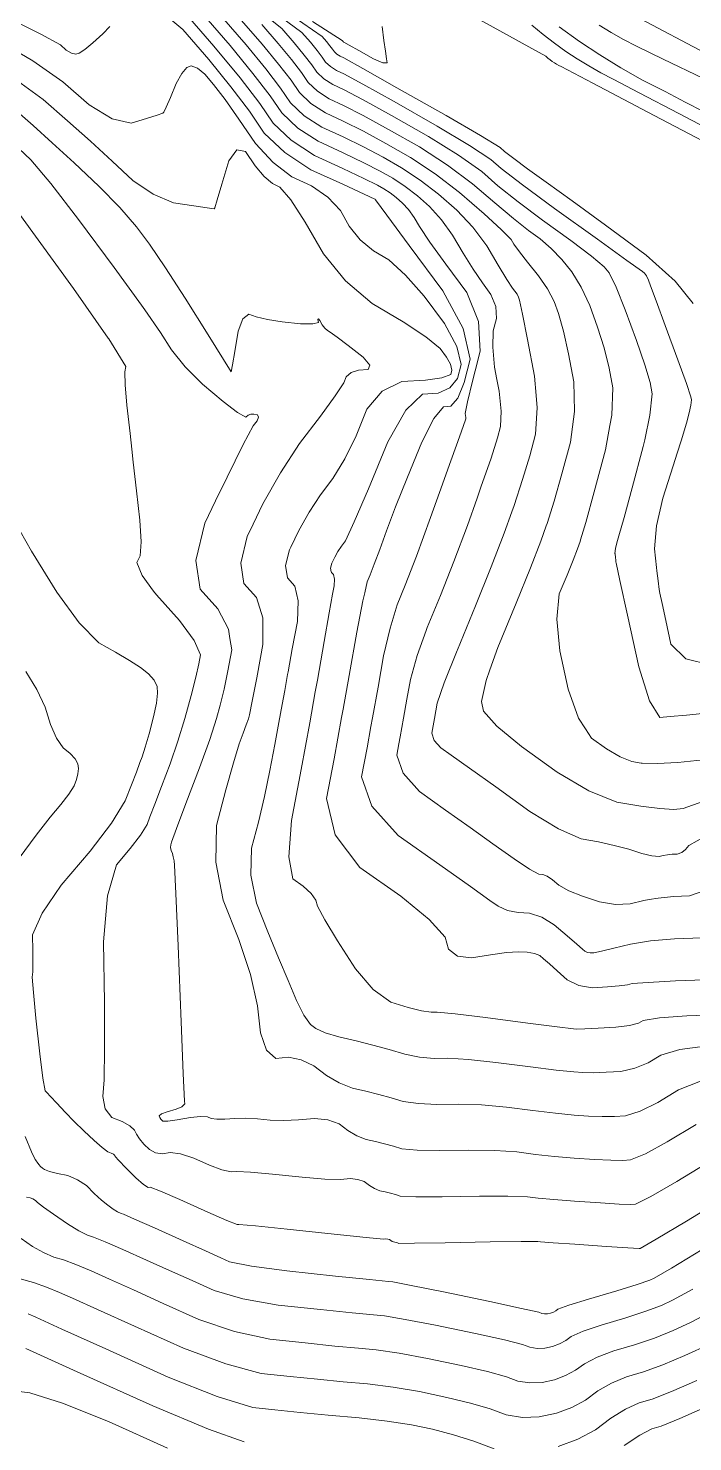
# Model space of a CAD drawing. Header units: inches. Extents: x 1337389 to 1347141, y 407035 to 414577.
# Drawn here: x 1341397 to 1341604.3, y 407419.3 to 407860.2 of the extents above; entities that cross this region are included whole.
import ezdxf

# ---------------------------------------------------------------- set-up
doc = ezdxf.new("R2010")
doc.units = ezdxf.units.IN
doc.header["$MEASUREMENT"] = 0
doc.layers.add('Topo', color=7, linetype='Continuous', lineweight=15, true_color=0x459900)

msp = doc.modelspace()

# ---------------------------------------------------------------- linework, layer by layer
at = {"layer": 'Topo'}
for points, elevation in [([(1341390.542, 407863.5701), (1341400.948, 407858.3819), (1341407.0718, 407854.983), (1341408.916, 407853.371), (1341410.5081, 407852.4069), (1341411.8458, 407852.09), (1341412.9331, 407852.42), (1341414.7021, 407853.5909), (1341417.155, 407855.6021), (1341420.292, 407858.4548), (1341422.5149, 407860.676)], 820), ([(1341438.5111, 407865.43), (1341445.2799, 407859.7548), (1341453.331, 407850.4238), (1341460.2439, 407841.9291), (1341466.0191, 407834.2711), (1341470.6561, 407827.4501), (1341477.0559, 407821.381), (1341485.2191, 407816.0632), (1341495.1459, 407811.4971), (1341501.778, 407808.4451), (1341505.1148, 407806.9071), (1341505.1579, 407806.883), (1341505.2007, 407806.8541), (1341505.2439, 407806.822), (1341505.2859, 407806.7849), (1341505.326, 407806.7401), (1341505.365, 407806.6861), (1341505.4012, 407806.6239), (1341508.9081, 407801.8741), (1341515.8861, 407792.437), (1341526.3329, 407778.3122), (1341532.674, 407766.475), (1341534.9089, 407756.924), (1341533.9918, 407753.3649)], 820), ([(1341536.4329, 407753.338), (1341538.0109, 407759.4641), (1341537.429, 407768.6649), (1341533.8519, 407777.707), (1341527.2809, 407786.5911), (1341522.343, 407793.4591), (1341519.039, 407798.3139), (1341517.367, 407801.1528), (1341515.6092, 407803.6049), (1341513.7641, 407805.6701), (1341511.8321, 407807.3481), (1341509.8911, 407808.837), (1341507.9401, 407810.1372), (1341505.9799, 407811.2491), (1341501.7291, 407813.3439), (1341495.1859, 407816.423), (1341486.3519, 407820.4861), (1341479.0871, 407825.219), (1341473.3911, 407830.6201), (1341469.265, 407836.6911), (1341463.1219, 407844.67), (1341454.962, 407854.5561), (1341444.7849, 407866.3511)], 815), ([(1341543.2389, 407750.567), (1341542.508, 407754.453), (1341541.898, 407760.728), (1341542.0869, 407765.784), (1341543.0759, 407769.6209), (1341542.8369, 407773.394), (1341541.37, 407777.1019), (1341538.6759, 407780.7441), (1341535.778, 407785.045), (1341532.6761, 407790.0031), (1341529.3702, 407795.6201), (1341525.8922, 407800.471), (1341522.2421, 407804.5559), (1341518.421, 407807.8749), (1341514.581, 407810.82), (1341510.7221, 407813.392), (1341506.8449, 407815.5901), (1341501.6799, 407818.2419), (1341495.2268, 407821.3479), (1341487.4849, 407824.909), (1341481.1179, 407829.057), (1341476.1269, 407833.79), (1341472.51, 407839.1101), (1341467.127, 407846.102), (1341459.9759, 407854.766), (1341451.0568, 407865.103)], 810), ([(1341457.33, 407863.8539), (1341464.99, 407854.9769), (1341471.132, 407847.535), (1341475.756, 407841.53), (1341478.8623, 407836.9599), (1341483.149, 407832.8952), (1341488.618, 407829.3321), (1341495.2671, 407826.274), (1341501.631, 407823.1399), (1341507.7112, 407819.9311), (1341513.5041, 407816.6461), (1341519.271, 407812.803), (1341525.0087, 407808.4012), (1341530.72, 407803.4411), (1341535.7289, 407798.0939), (1341540.0341, 407792.36), (1341543.637, 407786.2392), (1341546.308, 407781.831), (1341548.045, 407779.1352), (1341548.8499, 407778.1531), (1341549.4951, 407777.2031), (1341549.9799, 407776.285), (1341550.307, 407775.3991), (1341551.2399, 407771.0031), (1341552.7811, 407763.0962), (1341554.9289, 407751.6791), (1341555.4409, 407745.6008)], 805), ([(1341589.3131, 407731.8151), (1341590.954, 407739.522), (1341591.6621, 407746.1621), (1341591.001, 407749.676), (1341589.3819, 407755.218), (1341586.805, 407762.787), (1341583.2692, 407772.3849), (1341580.402, 407779.406), (1341578.2039, 407783.8509), (1341576.6751, 407785.7179), (1341572.7091, 407789.08), (1341566.3071, 407793.9351), (1341557.469, 407800.2831), (1341549.884, 407805.9859), (1341543.5531, 407811.043), (1341538.4739, 407815.4542), (1341531.24, 407820.5759), (1341521.8509, 407826.4099), (1341510.3061, 407832.9551), (1341501.485, 407837.8349), (1341495.3878, 407841.0511), (1341492.0158, 407842.6018), (1341489.2429, 407844.4079), (1341487.0679, 407846.4701), (1341485.4931, 407848.788), (1341483.148, 407851.8341), (1341480.033, 407855.6079), (1341476.148, 407860.11), (1341467.629, 407866.8792)], 790), ([(1341473.6588, 407865.3449), (1341482.4209, 407858.862), (1341485.047, 407855.8179), (1341487.1527, 407853.2659), (1341488.7391, 407851.2071), (1341489.804, 407849.64), (1341491.2742, 407848.2459), (1341493.149, 407847.0251), (1341495.4291, 407845.976), (1341501.436, 407842.733), (1341511.1712, 407837.296), (1341524.633, 407829.6648), (1341534.6879, 407823.638), (1341541.336, 407819.218), (1341544.5759, 407816.403), (1341551.2011, 407811.3199), (1341561.2091, 407803.9689), (1341574.5999, 407794.3489), (1341583.7388, 407787.781), (1341588.6249, 407784.2641), (1341589.2581, 407783.7989), (1341589.89, 407782.906), (1341590.5228, 407781.5851), (1341591.1549, 407779.835), (1341592.886, 407775.1131), (1341595.7169, 407767.418), (1341599.6461, 407756.75), (1341602.3209, 407749.3447), (1341603.7409, 407745.202), (1341603.907, 407744.323), (1341603.7287, 407742.661), (1341603.209, 407740.217), (1341602.346, 407736.9912), (1341600.6851, 407731.48), (1341599.4847, 407727.675)], 785), ([(1341479.689, 407863.8122), (1341488.693, 407857.6139), (1341490.061, 407856.0281), (1341491.158, 407854.699), (1341491.9839, 407853.6271), (1341492.539, 407852.8108), (1341493.305, 407852.0841), (1341494.2809, 407851.448), (1341495.4691, 407850.9019), (1341501.3869, 407847.6319), (1341512.036, 407841.637), (1341527.415, 407832.9189), (1341538.1351, 407826.7009), (1341544.1971, 407822.9821), (1341545.5999, 407821.7629), (1341548.468, 407819.5618), (1341552.8022, 407816.3792), (1341558.6, 407812.2139), (1341566.6871, 407806.334), (1341577.0628, 407798.7391), (1341589.727, 407789.4289), (1341598.8632, 407781.307), (1341604.4689, 407774.3719)], 780), ([(1341620.4521, 407818.1802), (1341592.2419, 407833), (1341573.1892, 407843.0079), (1341563.2939, 407848.2018), (1341562.5549, 407848.582), (1341561.8391, 407848.985), (1341561.145, 407849.4099), (1341560.4731, 407849.8579), (1341559.8, 407850.3431), (1341559.1271, 407850.8641), (1341558.452, 407851.4221), (1341554.147, 407853.893), (1341546.2137, 407858.2749), (1341534.651, 407864.57)], 775), ([(1341584.492, 407864.961), (1341602.5438, 407855.4422), (1341629.3771, 407841.3181)], 765), ([(1341463.6029, 407862.606), (1341470.0039, 407855.1871), (1341475.1371, 407848.968), (1341479.002, 407843.949), (1341481.5969, 407840.13), (1341485.18, 407836.733), (1341489.75, 407833.756), (1341495.3071, 407831.1999), (1341501.5831, 407828.0391), (1341508.576, 407824.2721), (1341516.287, 407819.901), (1341523.9611, 407814.7859), (1341531.5981, 407808.928), (1341539.199, 407802.3259), (1341544.5492, 407797.443), (1341547.651, 407794.278), (1341548.502, 407792.832), (1341550.217, 407790.4669), (1341552.7959, 407787.1819), (1341556.2379, 407782.978), (1341558.999, 407778.9129), (1341561.077, 407774.9851), (1341562.473, 407771.1951), (1341563.9541, 407765.7411), (1341565.5209, 407758.6231), (1341567.173, 407749.84), (1341567.3861, 407740.739)], 800), ([(1341579.4181, 407748.0009), (1341578.261, 407754.1491), (1341576.6678, 407760.4791), (1341574.639, 407766.991), (1341572.1731, 407773.6848), (1341569.4809, 407779.427), (1341566.563, 407784.218), (1341563.4199, 407788.057), (1341560.1201, 407791.481), (1341556.6661, 407794.4889), (1341553.055, 407797.083), (1341548.3431, 407800.814), (1341542.529, 407805.6831), (1341535.6129, 407811.6898), (1341527.7928, 407817.5139), (1341519.0689, 407823.1551), (1341509.441, 407828.6141), (1341501.5341, 407832.9371), (1341495.348, 407836.125), (1341490.883, 407838.1789), (1341487.2109, 407840.57), (1341484.333, 407843.3), (1341482.2469, 407846.3679), (1341479.1429, 407850.4009), (1341475.019, 407855.397), (1341469.875, 407861.358)], 795), ([(1341507.4021, 407860.6911), (1341507.9832, 407856.3409), (1341508.4429, 407853.0049), (1341508.7831, 407850.682), (1341509.002, 407849.3731), (1341507.6349, 407849.3591), (1341504.682, 407850.6379), (1341500.1432, 407853.211), (1341497.0859, 407854.9411), (1341495.509, 407855.8272), (1341495.4141, 407855.8711), (1341495.336, 407855.9221), (1341495.2741, 407855.9809), (1341495.23, 407856.046), (1341495.1639, 407856.132), (1341495.0761, 407856.239), (1341494.9661, 407856.366), (1341485.719, 407862.2791)], 775), ([(1341554.152, 407861.1529), (1341557.6819, 407858.233), (1341561.206, 407855.5071), (1341564.724, 407852.973), (1341568.237, 407850.6311), (1341571.8669, 407848.4059), (1341575.613, 407846.299), (1341579.4769, 407844.3082), (1341587.5891, 407840.0732), (1341599.9481, 407833.593), (1341616.556, 407824.8681)], 770), ([(1341562.6119, 407860.6712), (1341568.9751, 407856.0869), (1341575.3289, 407851.8509), (1341581.894, 407847.8273), (1341588.6718, 407844.015), (1341595.6601, 407840.4151), (1341601.9882, 407837.1391), (1341607.6549, 407834.1852)], 765), ([(1341607.6831, 407844.5421), (1341595.0349, 407850.5819), (1341586.717, 407854.6301), (1341582.7289, 407856.6839), (1341578.861, 407858.859), (1341575.1149, 407861.156)], 765), ([(1341387.9361, 407856.1682), (1341398.4871, 407850.064), (1341407.8679, 407843.4239), (1341416.079, 407836.248), (1341423.166, 407831.9531), (1341429.127, 407830.541), (1341433.964, 407832.0119), (1341437.2759, 407833.072), (1341439.064, 407833.722), (1341439.329, 407833.9619), (1341440.1068, 407835.582), (1341441.4011, 407838.5818), (1341443.208, 407842.962), (1341444.894, 407846.069), (1341446.4582, 407847.9031), (1341447.9009, 407848.4641), (1341449.7819, 407847.771), (1341452.1039, 407845.8249), (1341454.8649, 407842.624), (1341458.422, 407837.9671), (1341462.7741, 407831.8517), (1341467.921, 407824.28), (1341473.4131, 407818.2839), (1341479.2509, 407813.8641), (1341485.4349, 407811.0199), (1341490.484, 407807.4979), (1341494.399, 407803.2979), (1341497.1798, 407798.4209), (1341500.6191, 407794.232), (1341504.7182, 407790.7331), (1341509.4751, 407787.9221), (1341514.7478, 407783.2092), (1341520.5351, 407776.592), (1341526.837, 407768.0721), (1341530.668, 407760.957), (1341532.029, 407755.2459), (1341530.9199, 407750.9411), (1341528.551, 407747.9771), (1341524.924, 407746.3552), (1341520.0372, 407746.074), (1341514.7781, 407741.0019), (1341509.1478, 407731.139), (1341503.1459, 407716.485), (1341498.744, 407706.1889), (1341495.941, 407700.2499), (1341494.739, 407698.6689), (1341493.632, 407696.9839), (1341492.62, 407695.1941), (1341491.704, 407693.3001), (1341491.336, 407691.7659), (1341491.516, 407690.592), (1341491.6339, 407690.46)], 825), ([(1341393.6971, 407843.7811), (1341401.6781, 407837.97), (1341409.2731, 407831.333), (1341416.4669, 407824.9069), (1341423.261, 407818.6931), (1341429.6541, 407812.69), (1341436.0168, 407808.3759), (1341442.3511, 407805.7488), (1341448.6551, 407804.8109), (1341452.875, 407804.1901), (1341455.011, 407803.885), (1341455.0631, 407803.898), (1341455.1119, 407803.9409), (1341455.158, 407804.0171), (1341455.2, 407804.1241), (1341455.9539, 407806.6288), (1341457.42, 407811.5309), (1341459.596, 407818.83), (1341462.0551, 407822.214), (1341464.7962, 407821.6831), (1341467.8191, 407817.235), (1341470.611, 407813.913), (1341473.172, 407811.7161), (1341475.502, 407810.6442), (1341478.931, 407806.6409), (1341483.457, 407799.7059), (1341489.0821, 407789.8389), (1341496.0399, 407781.366), (1341504.3311, 407774.2871), (1341513.955, 407768.602), (1341521.0282, 407763.922), (1341525.5512, 407760.2499), (1341527.5242, 407757.583), (1341528.723, 407755.3559), (1341529.1489, 407753.5678), (1341528.8021, 407752.221), (1341526.083, 407751.1799), (1341520.993, 407750.445), (1341513.532, 407750.0158), (1341507.4282, 407746.9721), (1341502.6821, 407741.3128), (1341499.2929, 407733.039), (1341495.751, 407725.8359), (1341492.0551, 407719.705), (1341488.207, 407714.646), (1341484.6641, 407709.254), (1341481.428, 407703.527), (1341478.9041, 407698.307)], 830), ([(1341393.5329, 407834.2261), (1341398.5541, 407829.8367), (1341404.483, 407824.4881), (1341411.32, 407818.1769), (1341419.0651, 407810.9049), (1341425.5629, 407804.258), (1341430.813, 407798.2361), (1341434.8169, 407792.8381), (1341439.8789, 407785.4172), (1341445.9999, 407775.975), (1341453.1781, 407764.51), (1341457.9661, 407756.8649), (1341460.3795, 407753.0426), (1341460.7491, 407755.1561), (1341461.441, 407759.3551), (1341462.4711, 407765.6491), (1341463.9318, 407769.5401), (1341465.8239, 407771.03), (1341468.1449, 407770.1191), (1341471.614, 407769.3141), (1341476.2281, 407768.6151), (1341481.9891, 407768.0229), (1341485.77, 407767.9511), (1341487.5699, 407768.3991), (1341487.3908, 407769.3668), (1341487.5201, 407769.576), (1341487.958, 407769.0239), (1341488.7062, 407767.713), (1341489.504, 407766.662), (1341490.3539, 407765.8699), (1341491.2541, 407765.338), (1341493.4081, 407763.7731), (1341496.8151, 407761.1729), (1341501.4751, 407757.5399), (1341503.565, 407755.0592), (1341503.0871, 407753.731), (1341500.039, 407753.5561), (1341497.7491, 407752.8081), (1341496.215, 407751.4862), (1341495.4392, 407749.5919), (1341492.7569, 407745.4829), (1341488.1689, 407739.16), (1341481.675, 407730.624), (1341475.6969, 407721.5232), (1341470.2348, 407711.8601), (1341467.177, 407705.5352)], 835), ([(1341433.428, 407772.297), (1341432.394, 407773.788), (1341423.862, 407785.5671), (1341412.737, 407800.567), (1341404.061, 407811.7479), (1341397.836, 407819.112), (1341394.06, 407822.6569), (1341390.7258, 407825.734), (1341389.203, 407827.1079)], 840), ([(1341380.7909, 407820.6712), (1341383.4271, 407817.0741), (1341394.5761, 407801.7939), (1341411.1711, 407779.0171), (1341421.9751, 407763.5191)], 845), ([(1341455.451, 407712.764), (1341459.0431, 407720.1919), (1341464.0829, 407730.3132), (1341467.202, 407736.1599), (1341468.3992, 407737.7341), (1341468.8381, 407738.8661), (1341468.5171, 407739.555), (1341467.4381, 407739.802), (1341466.4793, 407739.7779), (1341465.641, 407739.482), (1341464.9221, 407738.9149), (1341462.3109, 407740.3371), (1341457.8089, 407743.7481), (1341451.413, 407749.1481), (1341446.0349, 407754.5279), (1341441.6751, 407759.888), (1341438.3308, 407765.2279), (1341433.428, 407772.297)], 840), ([(1341421.9751, 407763.5191), (1341422.1329, 407763.292), (1341427.4619, 407754.6221), (1341427.1601, 407753.0039), (1341427.2838, 407748.9871), (1341427.8348, 407742.5692), (1341428.814, 407733.7517), (1341429.3639, 407728.8428)], 845), ([(1341526.2771, 407718.008), (1341527.9329, 407722.638), (1341531.5521, 407732.7841), (1341533.4039, 407738.0199), (1341533.4919, 407738.3459), (1341533.5061, 407738.7939), (1341533.449, 407739.363), (1341533.3188, 407740.0539), (1341534.036, 407743.6341), (1341535.5998, 407750.104), (1341536.4329, 407753.338)], 815), ([(1341533.9918, 407753.3649), (1341533.0381, 407749.6611), (1341531.0199, 407744.775), (1341530.217, 407743.845)], 820), ([(1341537.0502, 407713.647), (1341538.2477, 407716.998), (1341541.393, 407726.0909), (1341543.438, 407732.4031), (1341544.3829, 407735.9353), (1341544.5429, 407740.7871), (1341543.918, 407746.9601), (1341543.2389, 407750.567)], 810), ([(1341555.4409, 407745.6008), (1341555.7599, 407741.8221), (1341555.2741, 407733.5242), (1341553.472, 407726.7869), (1341551.2341, 407719.3981), (1341548.5619, 407711.3581), (1341547.8221, 407709.287)], 805), ([(1341578.423, 407736.2469), (1341579.0159, 407739.5192), (1341579.4181, 407748.0009)], 795), ([(1341530.217, 407743.845), (1341528.854, 407742.265), (1341526.5411, 407742.1321), (1341523.508, 407738.403), (1341519.7552, 407731.0759), (1341515.2809, 407720.1531), (1341511.606, 407710.935), (1341508.7301, 407703.4211), (1341506.6519, 407697.6109), (1341504.971, 407693.0221), (1341503.6861, 407689.655), (1341502.7982, 407687.5089), (1341501.9961, 407684.073)], 820), ([(1341567.3861, 407740.739), (1341567.3879, 407740.6711), (1341566.1662, 407731.1139), (1341563.5059, 407721.1701), (1341561.076, 407712.7039), (1341558.8759, 407705.7168), (1341558.5931, 407704.927)], 800), ([(1341569.3361, 407700.5779), (1341570.9171, 407706.0111), (1341573.5391, 407715.553), (1341577.0571, 407728.7031), (1341578.423, 407736.2469)], 795), ([(1341580.056, 407696.238), (1341580.045, 407696.3391), (1341580.183, 407697.8659), (1341580.597, 407699.699), (1341581.2879, 407701.837), (1341582.898, 407707.559), (1341585.427, 407716.8659), (1341588.875, 407729.757), (1341589.3131, 407731.8151)], 790), ([(1341429.3639, 407728.8428), (1341429.8129, 407724.8412), (1341430.8339, 407715.8371), (1341431.8751, 407706.7401), (1341432.2339, 407699.9819), (1341431.91, 407695.563), (1341430.905, 407693.4839), (1341432.6131, 407689.438), (1341436.1558, 407684.6199)], 845), ([(1341599.4847, 407727.675), (1341598.2259, 407723.6851), (1341594.9702, 407713.605), (1341593.016, 407704.9661), (1341592.366, 407697.767), (1341593.02, 407692.0098), (1341593.1469, 407690.9391)], 785), ([(1341511.4739, 407678.231), (1341512.13, 407680.3631), (1341514.6481, 407686.4438), (1341518.121, 407695.518), (1341522.5489, 407707.5822), (1341526.2771, 407718.008)], 815), ([(1341521.1269, 407672.2811), (1341521.462, 407673.217), (1341525.6089, 407683.2338), (1341529.7888, 407693.87), (1341534.002, 407705.124), (1341537.0502, 407713.647)], 810), ([(1341459.9411, 407669.806), (1341459.4711, 407672.7279), (1341456.1879, 407679.0309), (1341450.655, 407685.2179), (1341449.2859, 407694.14), (1341452.0819, 407705.7981), (1341455.451, 407712.764)], 840), ([(1341547.8221, 407709.287), (1341545.4541, 407702.667), (1341541.4569, 407692.2222), (1341536.5701, 407680.023), (1341530.8768, 407666.271)], 805), ([(1341392.769, 407706.3772), (1341398.0899, 407697.081), (1341405.9499, 407684.2339), (1341412.938, 407674.7019), (1341419.0557, 407668.484), (1341424.3021, 407665.58), (1341428.634, 407663.0031), (1341432.0488, 407660.75), (1341434.5501, 407658.8231), (1341436.2749, 407656.8539), (1341437.2259, 407654.8419), (1341437.4011, 407652.7881), (1341437.0419, 407649.6501), (1341436.1489, 407645.4272), (1341434.7208, 407640.1209), (1341433.5329, 407635.965), (1341432.585, 407632.961), (1341431.8779, 407631.106), (1341430.7629, 407628.1861), (1341429.2421, 407624.199), (1341427.314, 407619.1459), (1341423.0233, 407612.2449), (1341416.369, 407603.4961), (1341407.3531, 407592.8989), (1341401.367, 407584.186), (1341398.4141, 407577.3589), (1341398.4909, 407572.4158), (1341398.4991, 407568.5719), (1341398.4379, 407565.827), (1341398.3071, 407564.182), (1341398.6271, 407559.3801), (1341399.3971, 407551.421), (1341400.6179, 407540.3061), (1341401.5921, 407532.7359), (1341402.3182, 407528.7111), (1341402.797, 407528.2311), (1341403.9969, 407526.969), (1341405.919, 407524.9251), (1341408.5608, 407522.1002), (1341411.392, 407519.2051), (1341414.411, 407516.241), (1341417.618, 407513.207), (1341420.095, 407511.046), (1341421.842, 407509.7582), (1341422.858, 407509.3432), (1341423.5881, 407508.952), (1341424.031, 407508.5859), (1341424.1869, 407508.2441), (1341425.3388, 407506.9659), (1341427.489, 407504.752), (1341430.635, 407501.6), (1341432.9391, 407499.536), (1341434.401, 407498.5592), (1341435.022, 407498.67), (1341438.3381, 407497.432), (1341444.3479, 407494.8478), (1341453.0539, 407490.916), (1341459.0139, 407488.3089), (1341462.2259, 407487.0271), (1341462.6932, 407487.0691), (1341467.884, 407486.577), (1341477.7989, 407485.552), (1341492.4391, 407483.992), (1341502.4461, 407482.9759), (1341507.818, 407482.503), (1341508.556, 407482.574), (1341509.1848, 407482.5159), (1341509.705, 407482.329), (1341510.116, 407482.0131), (1341510.536, 407481.7692), (1341510.965, 407481.5961), (1341511.4041, 407481.4949), (1341511.826, 407481.389), (1341512.233, 407481.278), (1341512.6249, 407481.1629), (1341517.5638, 407481.176), (1341527.052, 407481.319), (1341541.089, 407481.59), (1341550.7351, 407481.734), (1341555.9921, 407481.7488), (1341556.8588, 407481.6359), (1341560.714, 407481.34), (1341567.5571, 407480.8611), (1341577.389, 407480.2001), (1341584.0651, 407479.7669), (1341587.5871, 407479.5612), (1341587.9538, 407479.5831), (1341592.8619, 407482.4312), (1341602.3098, 407488.106), (1341616.2991, 407496.6078)], 850), ([(1341467.177, 407705.5352), (1341465.2891, 407701.6319), (1341463.303, 407693.349), (1341464.275, 407687.0091), (1341468.2071, 407682.6129), (1341470.1871, 407676.2459), (1341470.216, 407667.907), (1341469.4641, 407663.875)], 835), ([(1341558.5931, 407704.927), (1341556.9059, 407700.209), (1341553.6819, 407691.9211), (1341549.2039, 407680.8539), (1341543.4719, 407667.0072), (1341541.013, 407660.0229)], 800), ([(1341570.8799, 407641.6129), (1341568.703, 407644.997), (1341565.4131, 407654.0671), (1341562.8401, 407665.9769), (1341561.9311, 407675.8649), (1341562.6859, 407683.7322), (1341565.1069, 407689.5789), (1341566.997, 407694.252), (1341568.3589, 407697.751), (1341569.1898, 407700.0769), (1341569.3361, 407700.5779)], 795), ([(1341478.9041, 407698.307), (1341478.4971, 407697.4661), (1341477.3188, 407692.5569), (1341477.896, 407688.7999), (1341480.226, 407686.1951), (1341481.2511, 407681.6249), (1341480.9699, 407675.089), (1341479.3851, 407666.5891), (1341478.068, 407659.4443), (1341477.9169, 407658.61)], 830), ([(1341609.27, 407646.6249), (1341602.305, 407645.9391), (1341597.2437, 407645.457), (1341594.0867, 407645.179), (1341590.8181, 407650.3569), (1341587.4362, 407660.9911), (1341583.9419, 407677.082), (1341581.599, 407687.8901), (1341580.406, 407693.4141), (1341580.364, 407693.656), (1341580.2899, 407694.2241), (1341580.183, 407695.1179), (1341580.056, 407696.238)], 790), ([(1341491.6339, 407690.46), (1341492.244, 407689.777), (1341492.565, 407688.3491), (1341492.4769, 407686.3068), (1341491.9821, 407683.6498), (1341490.9429, 407677.8559), (1341489.361, 407668.9251), (1341487.2369, 407656.8568), (1341486.58, 407653.2152)], 825), ([(1341593.1469, 407690.9391), (1341593.521, 407687.792), (1341593.8711, 407685.115), (1341594.069, 407683.9771), (1341594.7359, 407680.754), (1341595.872, 407675.447), (1341597.4772, 407668.055), (1341602.111, 407663.441), (1341609.7752, 407661.6051), (1341620.467, 407662.5471), (1341627.7162, 407663.203), (1341631.5222, 407663.5729), (1341631.884, 407663.6572), (1341632.5471, 407663.799), (1341633.512, 407663.9991), (1341634.7781, 407664.2577), (1341635.93, 407664.3629), (1341636.9669, 407664.3141), (1341637.89, 407664.1121), (1341643.796, 407665.3569), (1341651.582, 407667.2831)], 785), ([(1341436.1558, 407684.6199), (1341437.0342, 407683.4259), (1341444.1699, 407675.448), (1341448.755, 407669.2112), (1341450.7909, 407664.7138), (1341450.2772, 407661.957), (1341449.2922, 407657.733), (1341447.837, 407652.0439), (1341445.9111, 407644.888), (1341443.731, 407637.7699), (1341441.2979, 407630.6899), (1341438.612, 407623.648), (1341436.513, 407618.148), (1341435.0021, 407614.188), (1341434.0788, 407611.768), (1341432.025, 407608.465), (1341428.839, 407604.2761), (1341424.5231, 407599.203), (1341421.7439, 407589.516), (1341420.5041, 407575.215), (1341420.801, 407556.301), (1341420.8619, 407541.9581), (1341420.685, 407532.187), (1341420.2719, 407526.987), (1341421.0729, 407523.0801), (1341423.0899, 407520.466), (1341426.3219, 407519.1451), (1341428.6771, 407517.8259), (1341430.1551, 407516.5101), (1341430.7562, 407515.195), (1341431.7319, 407513.742), (1341433.0829, 407512.1509), (1341434.808, 407510.423), (1341436.7559, 407509.4121), (1341438.9251, 407509.1189), (1341441.3171, 407509.5442), (1341444.556, 407509.0851), (1341448.641, 407507.7421), (1341453.5719, 407505.5149), (1341457.459, 407504.0842), (1341460.3011, 407503.4499), (1341462.0979, 407503.6131), (1341466.39, 407503.3911), (1341473.1771, 407502.7859), (1341482.4581, 407501.7981), (1341489.5932, 407501.2289), (1341494.581, 407501.0799), (1341497.4221, 407501.3511), (1341499.8441, 407501.127), (1341501.845, 407500.408), (1341503.4272, 407499.193), (1341505.044, 407498.254), (1341506.696, 407497.5889), (1341508.383, 407497.198), (1341510.0102, 407496.79), (1341511.5761, 407496.3639), (1341513.0821, 407495.9191), (1341517.9531, 407495.6981), (1341526.1901, 407495.7001), (1341537.7931, 407495.9242), (1341546.6381, 407495.929), (1341552.7261, 407495.714), (1341556.0561, 407495.2788), (1341560.968, 407494.808), (1341567.4612, 407494.3011), (1341575.5359, 407493.7581), (1341581.389, 407493.4231), (1341585.0199, 407493.2981), (1341586.4288, 407493.381), (1341591.1979, 407495.7642), (1341599.327, 407500.4472), (1341610.817, 407507.43)], 845), ([(1341501.9961, 407684.073), (1341501.412, 407681.5699), (1341499.5279, 407671.8382), (1341497.1468, 407658.3131), (1341495.2599, 407647.809)], 820), ([(1341503.946, 407642.3991), (1341504.4318, 407645.048), (1341506.1509, 407654.6201), (1341507.881, 407664.45), (1341509.8749, 407673.0311), (1341511.4739, 407678.231)], 815), ([(1341605.3351, 407518.2519), (1341596.3451, 407512.7882), (1341589.534, 407509.0971), (1341584.904, 407507.18), (1341582.4529, 407507.035), (1341578.7142, 407507.0802), (1341573.6839, 407507.315), (1341567.3651, 407507.7401), (1341561.2218, 407508.2749), (1341555.2529, 407508.9218), (1341549.4597, 407509.6779), (1341542.541, 407510.1239), (1341534.4971, 407510.258), (1341525.3289, 407510.0799), (1341518.3429, 407510.2199), (1341513.5401, 407510.6761), (1341510.9189, 407511.45), (1341508.194, 407512.1911), (1341505.363, 407512.902), (1341502.4261, 407513.581), (1341499.551, 407514.7381), (1341496.7381, 407516.3729), (1341493.985, 407518.4868), (1341490.5019, 407519.739), (1341486.2888, 407520.1288), (1341481.3439, 407519.6571), (1341476.74, 407519.482), (1341472.477, 407519.6031), (1341468.5551, 407520.0208), (1341464.8969, 407520.205), (1341461.5041, 407520.1561), (1341458.376, 407519.8729), (1341455.9041, 407519.859), (1341454.0899, 407520.113), (1341452.9332, 407520.6361), (1341450.7741, 407520.738), (1341447.6129, 407520.419), (1341443.4493, 407519.6798), (1341440.5718, 407519.289), (1341438.9811, 407519.246), (1341438.6769, 407519.5512), (1341438.3911, 407519.936), (1341438.1241, 407520.399), (1341437.8749, 407520.942), (1341438.632, 407521.552), (1341440.394, 407522.2283), (1341443.1601, 407522.97), (1341444.9769, 407523.7732), (1341445.8419, 407524.635), (1341445.758, 407525.5569), (1341445.3812, 407534.0898), (1341444.7119, 407550.2319), (1341443.7491, 407573.9839), (1341443.06, 407590.2791), (1341442.6451, 407599.1158), (1341442.5019, 407600.497), (1341442.2831, 407601.7251), (1341441.9882, 407602.8019), (1341441.6158, 407603.728), (1341441.4411, 407604.623), (1341441.4621, 407605.488), (1341441.6809, 407606.3221), (1341443.2462, 407610.6002), (1341446.1581, 407618.3211), (1341450.4169, 407629.4849), (1341453.634, 407638.3269), (1341455.807, 407644.847), (1341456.937, 407649.0449), (1341458.0959, 407654.0222), (1341459.2852, 407659.7769), (1341460.5042, 407666.31), (1341459.9411, 407669.806)], 840), ([(1341512.615, 407637.0001), (1341513.0161, 407639.1379), (1341514.081, 407644.9509), (1341515.1539, 407650.9259), (1341516.235, 407657.0631), (1341518.337, 407664.4929), (1341521.1269, 407672.2811)], 810), ([(1341530.8768, 407666.271), (1341530.7938, 407666.0707), (1341526.7999, 407655.955), (1341524.5881, 407649.6749), (1341524.1579, 407647.2317), (1341523.7309, 407644.8528), (1341523.307, 407642.539), (1341522.8851, 407640.2899), (1341523.6852, 407638.0259), (1341525.707, 407635.7491), (1341528.9501, 407633.458), (1341534.665, 407629.3812), (1341542.8531, 407623.517), (1341553.5129, 407615.8671), (1341562.4058, 407610.459), (1341569.533, 407607.292), (1341574.8918, 407606.368), (1341579.8249, 407605.3119), (1341584.331, 407604.1261), (1341588.4101, 407602.809), (1341591.56, 407602.04), (1341593.7789, 407601.82), (1341595.0679, 407602.149), (1341596.4481, 407602.3881), (1341597.917, 407602.5379), (1341599.476, 407602.597), (1341600.8572, 407603.0749), (1341602.061, 407603.9721), (1341603.0879, 407605.287), (1341608.3159, 407608.216)], 805), ([(1341469.4641, 407663.875), (1341468.2932, 407657.5971), (1341466.9001, 407650.31), (1341466.036, 407646.0471), (1341465.7029, 407644.8061), (1341465.0612, 407642.8797), (1341464.11, 407640.2669), (1341462.852, 407636.9681), (1341461.0481, 407631.0819), (1341458.699, 407622.6091), (1341455.8038, 407611.548), (1341455.518, 407600.086), (1341457.8409, 407588.2222), (1341462.772, 407575.9563), (1341466.3491, 407564.974), (1341468.5709, 407555.2749), (1341469.44, 407546.8599), (1341471.34, 407541.3752), (1341474.273, 407538.822), (1341478.2371, 407539.2009), (1341482.1881, 407538.449), (1341486.125, 407536.5658), (1341490.0479, 407533.5541), (1341494.059, 407531.223), (1341498.1571, 407529.573), (1341502.3417, 407528.6051), (1341506.3769, 407527.5932), (1341510.262, 407526.535), (1341513.997, 407525.4329), (1341518.732, 407524.742), (1341524.4669, 407524.4609), (1341531.202, 407524.5921), (1341538.4441, 407524.3191), (1341546.1939, 407523.643), (1341554.4509, 407522.5641), (1341561.4761, 407521.743), (1341567.2696, 407521.1791), (1341571.8321, 407520.8723), (1341576.0379, 407520.7359), (1341579.8861, 407520.772), (1341583.379, 407520.9781), (1341587.87, 407522.4311), (1341593.3619, 407525.1291), (1341599.852, 407529.0741), (1341606.7111, 407531.7999)], 835), ([(1341396.234, 407659.524), (1341399.7409, 407653.9439), (1341402.3229, 407648.42), (1341403.9791, 407642.9531), (1341405.8361, 407638.728), (1341407.895, 407635.7439), (1341410.155, 407634.0021), (1341411.7051, 407632.3349), (1341412.545, 407630.7439), (1341412.6751, 407629.227), (1341412.5189, 407627.5821), (1341412.077, 407625.8071), (1341411.3489, 407623.9031), (1341409.7359, 407621.3102), (1341407.2389, 407618.028), (1341403.8559, 407614.057), (1341399.4959, 407608.497), (1341394.1601, 407601.3469)], 855), ([(1341477.9169, 407658.61), (1341477.019, 407653.6549), (1341476.239, 407649.2221), (1341475.215, 407643.579), (1341473.948, 407636.7248), (1341472.438, 407628.6619), (1341470.7259, 407620.5889), (1341468.81, 407612.506), (1341466.693, 407604.4131), (1341466.4881, 407596.0171), (1341468.1951, 407587.3151), (1341471.8159, 407578.3102), (1341475.107, 407570.245), (1341478.0669, 407563.122), (1341480.6981, 407556.9389), (1341483.021, 407552.3811), (1341485.0371, 407549.445), (1341486.7451, 407548.1339), (1341489.695, 407546.8399), (1341493.8869, 407545.5651), (1341499.3221, 407544.3089), (1341504.561, 407542.9941), (1341509.6051, 407541.6209), (1341514.4551, 407540.1902), (1341519.1209, 407539.2638), (1341523.6051, 407538.842), (1341527.9063, 407538.9248), (1341534.347, 407538.5141), (1341542.9279, 407537.6082), (1341553.6478, 407536.207), (1341561.7301, 407535.2109), (1341567.1739, 407534.6179), (1341569.98, 407534.4302), (1341573.3619, 407534.393), (1341577.319, 407534.5089), (1341581.853, 407534.7769), (1341586.2059, 407535.7641), (1341590.379, 407537.4703), (1341594.3701, 407539.8959), (1341600.317, 407541.639), (1341608.2189, 407542.697)], 830), ([(1341541.013, 407660.0229), (1341539.8678, 407656.7719), (1341538.3911, 407650.148), (1341539.042, 407647.136), (1341543.1949, 407642.4581), (1341550.8511, 407636.1161), (1341562.009, 407628.1092), (1341571.9381, 407622.3411), (1341580.639, 407618.812), (1341588.1111, 407617.5242), (1341594.041, 407616.7589), (1341598.4267, 407616.5202), (1341601.27, 407616.805), (1341607.4602, 407618.9339), (1341607.5871, 407618.9869)], 800), ([(1341486.58, 407653.2152), (1341484.8311, 407643.526), (1341482.143, 407628.933), (1341479.1739, 407613.078), (1341478.2999, 407601.7261), (1341479.522, 407594.8792), (1341482.8391, 407592.5348), (1341485.2401, 407590.327), (1341486.7231, 407588.2531), (1341487.29, 407586.3149), (1341489.5439, 407582.086), (1341493.484, 407575.5671), (1341499.1119, 407566.7581), (1341504.6569, 407560.356), (1341510.118, 407556.362), (1341515.497, 407554.7739), (1341519.7051, 407553.7279), (1341522.7431, 407553.2231), (1341524.6101, 407553.2589), (1341530.25, 407552.709), (1341539.6611, 407551.5729), (1341552.8451, 407549.8499), (1341561.9841, 407548.679), (1341567.0779, 407548.0569), (1341568.128, 407547.9871), (1341570.6859, 407548.05), (1341574.752, 407548.2458), (1341580.328, 407548.5751), (1341584.543, 407549.0971), (1341587.396, 407549.8111), (1341588.888, 407550.718), (1341593.9231, 407551.4768), (1341602.5011, 407552.0868), (1341614.6211, 407552.548)], 825), ([(1341685.491, 407653.5561), (1341677.8769, 407652.122), (1341668.3121, 407650.823), (1341657.416, 407649.7739), (1341649.4851, 407648.5511), (1341644.5189, 407647.1551), (1341642.518, 407645.585), (1341638.412, 407643.2869), (1341632.1989, 407640.259), (1341623.88, 407636.5029), (1341615.677, 407633.7329), (1341607.5909, 407631.9479), (1341599.6218, 407631.148), (1341593.254, 407630.7969), (1341588.4879, 407630.894), (1341588.185, 407630.946)], 795), ([(1341495.2599, 407647.809), (1341494.782, 407645.1459), (1341492.4339, 407632.3349), (1341490.1021, 407619.8811), (1341492.7888, 407608.5811), (1341500.4951, 407598.437), (1341513.22, 407589.4471), (1341522.07, 407582.2009), (1341527.0451, 407576.6981), (1341528.1439, 407572.939), (1341530.88, 407570.768), (1341535.253, 407570.1869), (1341541.2621, 407571.195), (1341546.1739, 407571.8341), (1341549.987, 407572.1051), (1341552.7029, 407572.0081), (1341554.903, 407571.608), (1341556.587, 407570.9039), (1341557.7558, 407569.8971), (1341559.571, 407568.3009), (1341562.0339, 407566.115), (1341565.1431, 407563.34), (1341568.789, 407561.583), (1341572.971, 407560.8442), (1341577.6902, 407561.1231), (1341581.333, 407561.435), (1341583.901, 407561.7819), (1341585.394, 407562.1631), (1341590.41, 407562.57), (1341598.9471, 407563.0041), (1341611.0072, 407563.463)], 820), ([(1341607.1629, 407576.508), (1341598.6041, 407576.1819), (1341591.1649, 407575.522), (1341584.847, 407574.5289), (1341579.649, 407573.2042), (1341575.8359, 407572.2991), (1341573.405, 407571.8161), (1341572.3579, 407571.7538), (1341571.4298, 407571.918), (1341570.6208, 407572.3082), (1341569.9311, 407572.9239), (1341568.114, 407574.5031), (1341565.171, 407577.046), (1341561.1021, 407580.5531), (1341557.184, 407582.9338), (1341553.417, 407584.1891), (1341549.8009, 407584.3181), (1341546.5349, 407585.0191), (1341543.618, 407586.2911), (1341541.0489, 407588.134), (1341534.988, 407592.435), (1341525.4321, 407599.1951), (1341512.3828, 407608.4131), (1341504.249, 407617.576), (1341501.0299, 407626.6841), (1341502.7252, 407635.7362), (1341503.946, 407642.3991)], 815), ([(1341588.185, 407630.946), (1341585.3241, 407631.4401), (1341581.64, 407632.934), (1341577.4357, 407635.376), (1341572.7109, 407638.767), (1341570.8799, 407641.6129)], 795), ([(1341590.6719, 407588.386), (1341589.0171, 407588.099), (1341584.8318, 407587.0319), (1341580.245, 407586.901), (1341575.2561, 407587.706), (1341569.8639, 407589.4471), (1341565.6219, 407591.1662), (1341562.53, 407592.8621), (1341560.588, 407594.535), (1341558.908, 407595.6641), (1341557.491, 407596.249), (1341556.335, 407596.2909), (1341553.36, 407597.9), (1341548.5651, 407601.0789), (1341541.951, 407605.8248), (1341534.826, 407610.9081), (1341527.1911, 407616.3273), (1341519.0451, 407622.0808), (1341513.9671, 407627.801), (1341511.9569, 407633.4871), (1341512.615, 407637.0001)], 810), ([(1341627.5851, 407606.6599), (1341620.47, 407602.577), (1341615.0399, 407598.2819), (1341611.7089, 407594.014), (1341607.8028, 407591.1039), (1341603.3201, 407589.552), (1341598.26, 407589.3599), (1341593.4931, 407588.875), (1341590.6719, 407588.386)], 810), ([(1341396.053, 407514.5371), (1341398.099, 407509.7592), (1341399.1691, 407507.322), (1341399.263, 407507.228), (1341399.4891, 407506.938), (1341399.8459, 407506.4539), (1341400.3341, 407505.775), (1341400.8808, 407505.165), (1341401.4851, 407504.622), (1341402.1471, 407504.1471), (1341403.6921, 407503.602), (1341406.1188, 407502.9859), (1341409.4279, 407502.3001), (1341412.452, 407501.0233), (1341415.1901, 407499.1562), (1341417.643, 407496.699), (1341419.85, 407494.664), (1341421.8141, 407493.0499), (1341423.5331, 407491.8591), (1341424.926, 407490.993), (1341425.9919, 407490.454), (1341426.7311, 407490.24), (1341430.2121, 407488.748), (1341436.4349, 407485.9781), (1341445.4001, 407481.9292), (1341452.2829, 407478.821), (1341457.0821, 407476.655), (1341459.7991, 407475.429), (1341466.6711, 407474.073), (1341477.697, 407472.5851), (1341492.877, 407470.968), (1341503.4481, 407469.849), (1341509.4109, 407469.23), (1341510.764, 407469.1109), (1341516.4759, 407468.0311), (1341526.5479, 407465.9891), (1341540.9779, 407462.986), (1341550.8931, 407460.8739), (1341556.2939, 407459.6541), (1341557.1799, 407459.3251), (1341558.0869, 407459.1772), (1341559.015, 407459.212), (1341559.9628, 407459.428), (1341560.8201, 407459.7401), (1341561.5838, 407460.1481), (1341562.2551, 407460.652), (1341565.655, 407461.8621), (1341571.7831, 407463.7769), (1341580.64, 407466.3981), (1341587.0022, 407468.3559), (1341590.8701, 407469.651), (1341592.243, 407470.2828), (1341597.7139, 407473.4727), (1341607.2848, 407479.2208)], 855), ([(1341396.5299, 407495.5949), (1341397.5912, 407495.3749), (1341398.5049, 407495.0209), (1341399.2719, 407494.5331), (1341399.892, 407493.912), (1341401.761, 407492.4899), (1341404.878, 407490.2661), (1341409.2428, 407487.2402), (1341412.779, 407485.0421), (1341415.486, 407483.672), (1341417.3629, 407483.13), (1341421.0571, 407481.665), (1341426.5689, 407479.278), (1341433.897, 407475.9679), (1341441.0829, 407472.7242), (1341448.125, 407469.5459), (1341455.0249, 407466.4339), (1341463.9959, 407463.8929), (1341475.039, 407461.924), (1341488.1532, 407460.526), (1341498.0422, 407459.4941), (1341504.7061, 407458.8259), (1341508.1437, 407458.5231), (1341514.5919, 407457.456), (1341524.0489, 407455.6258), (1341536.5161, 407453.0311), (1341545.578, 407451.0231), (1341551.2341, 407449.601), (1341553.486, 407448.7641), (1341555.7911, 407448.39), (1341558.1492, 407448.4771), (1341560.561, 407449.026), (1341562.7369, 407449.8191), (1341564.6789, 407450.8571), (1341566.3859, 407452.1389), (1341570.0741, 407453.7491), (1341575.7451, 407455.6861), (1341583.396, 407457.9501), (1341589.662, 407459.9951), (1341594.541, 407461.8233), (1341598.0339, 407463.4321), (1341604.3, 407466.8971)], 860), ([(1341394.8459, 407482.6951), (1341398.4058, 407480.228), (1341401.7841, 407478.2929), (1341404.9799, 407476.89), (1341407.9959, 407476.0192), (1341411.903, 407474.5819), (1341416.7017, 407472.5779), (1341422.3942, 407470.0081), (1341429.8821, 407466.628), (1341439.168, 407462.438), (1341450.2499, 407457.4391), (1341461.3209, 407453.7141), (1341472.3809, 407451.2632), (1341483.4291, 407450.085), (1341492.6359, 407449.1381), (1341500.001, 407448.4211), (1341505.525, 407447.9351), (1341512.7081, 407446.8819), (1341521.5513, 407445.2631), (1341532.0541, 407443.077), (1341540.2618, 407441.1721), (1341546.1739, 407439.548), (1341549.792, 407438.2041), (1341553.4951, 407437.6031), (1341557.2831, 407437.7429), (1341561.1579, 407438.6239), (1341564.6551, 407439.8991), (1341567.774, 407441.5661), (1341570.517, 407443.626), (1341574.4939, 407445.6359), (1341579.7061, 407447.5939), (1341586.1529, 407449.501), (1341592.3221, 407451.6351), (1341598.2131, 407453.995), (1341603.8259, 407456.581), (1341610.8852, 407460.3209)], 865), ([(1341394.4748, 407470.1091), (1341398.6281, 407468.9089), (1341402.7478, 407467.4989), (1341406.836, 407465.8779), (1341410.891, 407464.0469), (1341418.6822, 407460.5311), (1341430.2111, 407455.3299), (1341445.4763, 407448.444), (1341458.6459, 407443.535), (1341469.7227, 407440.601), (1341478.705, 407439.6441), (1341487.2289, 407438.7821), (1341495.296, 407438.0169), (1341502.9052, 407437.3469), (1341510.8239, 407436.3071), (1341519.053, 407434.899), (1341527.5919, 407433.122), (1341534.9461, 407431.3209), (1341541.1141, 407429.4949), (1341546.098, 407427.6441), (1341551.1989, 407426.8151), (1341556.4181, 407427.008), (1341561.7549, 407428.2232), (1341566.572, 407429.979), (1341570.87, 407432.2751), (1341574.6471, 407435.1132), (1341578.913, 407437.5221), (1341583.667, 407439.5019), (1341588.909, 407441.053), (1341594.9811, 407443.2749), (1341601.884, 407446.167), (1341609.617, 407449.7299)], 870), ([(1341396.97, 407459.1778), (1341399.3879, 407458.086), (1341407.4822, 407454.4339), (1341421.2531, 407448.2221), (1341440.701, 407439.4489), (1341455.9721, 407433.3558), (1341467.0651, 407429.9401), (1341473.981, 407429.2031), (1341481.823, 407428.427), (1341490.5911, 407427.612), (1341500.285, 407426.758), (1341508.9401, 407425.733), (1341516.555, 407424.5359), (1341523.1301, 407423.1678), (1341529.6299, 407421.4691), (1341536.0551, 407419.4421), (1341542.4031, 407417.084)], 875), ([(1341396.2821, 407448.337), (1341412.296, 407441.114), (1341435.926, 407430.455), (1341453.297, 407423.1762), (1341464.4071, 407419.2789)], 880), ([(1341562.3518, 407417.8211), (1341568.49, 407420.058), (1341573.9651, 407422.9852), (1341578.7781, 407426.5999), (1341583.3321, 407429.4088), (1341587.628, 407431.4111), (1341591.6649, 407432.6052), (1341597.641, 407434.915), (1341605.556, 407438.3389)], 875), ([(1341391.5961, 407435.2418), (1341397.5821, 407434.5729), (1341407.7271, 407431.349), (1341422.0329, 407425.573), (1341440.499, 407417.244)], 885), ([(1341582.9089, 407418.087), (1341587.7509, 407421.296), (1341591.5891, 407423.3189), (1341594.4219, 407424.157), (1341600.301, 407426.554), (1341609.2271, 407430.5109)], 880)]:
    msp.add_lwpolyline(points, dxfattribs=dict(at, elevation=elevation))

doc.saveas('drawing.dxf')
